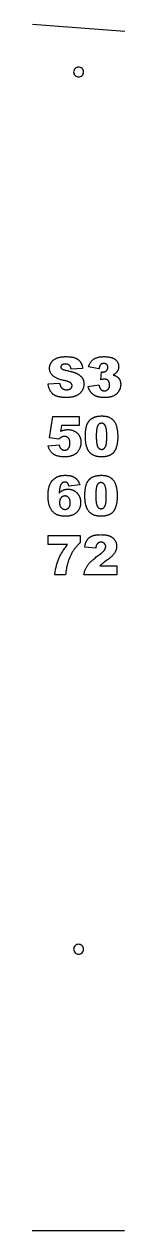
# Model space of a CAD drawing. Extents: x 0 to 3.5, y 1.7 to 93.3.
# Drawn here: x 0 to 3.5, y 1.66 to 47.42 of the extents above; entities that cross this region are included whole.
import ezdxf

# ---------------------------------------------------------------- set-up
doc = ezdxf.new("R2010")
doc.units = 0
for name, color, linetype in [('T3_PROFILE_INSIDE', 18, 'CONTINUOUS'), ('T3_PROFILE_INSIDE_2', 18, 'CONTINUOUS'), ('T5_BEVEL_INSIDE', 18, 'CONTINUOUS'), ('T8_DRILL', 18, 'CONTINUOUS')]:
    doc.layers.add(name, color=color, linetype=linetype)

msp = doc.modelspace()

# ---------------------------------------------------------------- linework, layer by layer
at = {"layer": 'T3_PROFILE_INSIDE'}
msp.add_lwpolyline([(0.005, 47.417), (3.503, 47.154)], dxfattribs=at)
at = {"layer": 'T3_PROFILE_INSIDE_2'}
for points in [[(0.597, 33.781), (1.038, 33.809), (1.042, 33.783), (1.045, 33.77), (1.047, 33.758), (1.05, 33.747), (1.053, 33.736), (1.056, 33.725), (1.06, 33.714), (1.064, 33.704), (1.068, 33.695), (1.072, 33.685), (1.076, 33.677), (1.081, 33.668), (1.086, 33.66), (1.091, 33.652), (1.097, 33.645), (1.106, 33.634), (1.115, 33.624), (1.126, 33.614), (1.136, 33.605), (1.147, 33.597), (1.159, 33.59), (1.171, 33.583), (1.184, 33.577), (1.197, 33.572), (1.21, 33.567), (1.224, 33.563), (1.239, 33.56), (1.253, 33.557), (1.269, 33.556), (1.285, 33.555), (1.301, 33.554), (1.313, 33.554), (1.325, 33.555), (1.337, 33.556), (1.348, 33.557), (1.359, 33.559), (1.369, 33.561), (1.379, 33.563), (1.389, 33.566), (1.398, 33.569), (1.407, 33.572), (1.416, 33.576), (1.424, 33.58), (1.432, 33.585), (1.44, 33.59), (1.447, 33.595), (1.454, 33.601), (1.461, 33.607), (1.467, 33.613), (1.472, 33.619), (1.478, 33.625), (1.483, 33.631), (1.487, 33.638), (1.491, 33.644), (1.494, 33.651), (1.498, 33.658), (1.5, 33.665), (1.503, 33.672), (1.505, 33.679), (1.506, 33.686), (1.507, 33.694), (1.508, 33.701), (1.508, 33.709), (1.508, 33.716), (1.507, 33.723), (1.506, 33.73), (1.505, 33.737), (1.503, 33.744), (1.501, 33.751), (1.498, 33.757), (1.495, 33.764), (1.492, 33.77), (1.488, 33.777), (1.484, 33.783), (1.479, 33.789), (1.474, 33.795), (1.469, 33.801), (1.463, 33.807), (1.457, 33.813), (1.45, 33.819), (1.442, 33.824), (1.433, 33.83), (1.423, 33.836), (1.412, 33.841), (1.399, 33.847), (1.386, 33.852), (1.372, 33.858), (1.356, 33.863), (1.34, 33.869), (1.323, 33.874), (1.304, 33.879), (1.284, 33.884), (1.264, 33.89), (1.219, 33.9), (1.182, 33.909), (1.146, 33.918), (1.111, 33.927), (1.078, 33.937), (1.046, 33.947), (1.015, 33.958), (0.986, 33.969), (0.958, 33.98), (0.932, 33.991), (0.907, 34.003), (0.883, 34.016), (0.86, 34.028), (0.839, 34.041), (0.82, 34.054), (0.801, 34.068), (0.785, 34.082), (0.769, 34.097), (0.754, 34.111), (0.74, 34.127), (0.727, 34.143), (0.715, 34.159), (0.705, 34.176), (0.695, 34.193), (0.686, 34.211), (0.679, 34.23), (0.672, 34.248), (0.666, 34.268), (0.662, 34.288), (0.658, 34.308), (0.656, 34.329), (0.654, 34.35), (0.654, 34.372), (0.654, 34.386), (0.655, 34.4), (0.656, 34.415), (0.658, 34.429), (0.66, 34.443), (0.663, 34.457), (0.666, 34.47), (0.67, 34.484), (0.675, 34.498), (0.68, 34.511), (0.685, 34.525), (0.691, 34.538), (0.698, 34.551), (0.705, 34.564), (0.712, 34.577), (0.721, 34.59), (0.729, 34.603), (0.738, 34.615), (0.748, 34.627), (0.758, 34.639), (0.769, 34.65), (0.78, 34.661), (0.792, 34.672), (0.804, 34.682), (0.817, 34.692), (0.831, 34.701), (0.845, 34.711), (0.859, 34.72), (0.874, 34.728), (0.89, 34.736), (0.906, 34.744), (0.922, 34.752), (0.939, 34.759), (0.957, 34.766), (0.976, 34.772), (0.996, 34.778), (1.016, 34.783), (1.037, 34.788), (1.059, 34.792), (1.082, 34.796), (1.105, 34.799), (1.129, 34.802), (1.154, 34.805), (1.18, 34.807), (1.207, 34.809), (1.234, 34.81), (1.262, 34.81), (1.291, 34.811), (1.326, 34.81), (1.361, 34.809), (1.394, 34.807), (1.426, 34.804), (1.457, 34.8), (1.487, 34.796), (1.516, 34.79), (1.544, 34.784), (1.571, 34.777), (1.597, 34.769), (1.622, 34.76), (1.645, 34.75), (1.657, 34.745), (1.668, 34.74), (1.679, 34.735), (1.69, 34.729), (1.7, 34.723), (1.71, 34.717), (1.72, 34.71), (1.729, 34.704), (1.739, 34.697), (1.748, 34.69), (1.757, 34.683), (1.765, 34.675), (1.774, 34.667), (1.782, 34.659), (1.79, 34.651), (1.797, 34.642), (1.805, 34.634), (1.812, 34.625), (1.819, 34.615), (1.825, 34.606), (1.832, 34.596), (1.838, 34.586), (1.844, 34.576), (1.85, 34.565), (1.855, 34.554), (1.861, 34.543), (1.866, 34.532), (1.87, 34.521), (1.875, 34.509), (1.879, 34.497), (1.883, 34.485), (1.887, 34.472), (1.894, 34.447), (1.9, 34.42), (1.905, 34.392), (1.909, 34.363), (1.472, 34.338), (1.47, 34.35), (1.467, 34.362), (1.464, 34.374), (1.461, 34.385), (1.457, 34.396), (1.454, 34.406), (1.45, 34.416), (1.445, 34.425), (1.44, 34.434), (1.435, 34.443), (1.43, 34.451), (1.424, 34.459), (1.418, 34.466), (1.412, 34.473), (1.406, 34.479), (1.399, 34.485), (1.392, 34.491), (1.384, 34.496), (1.377, 34.501), (1.368, 34.505), (1.36, 34.51), (1.351, 34.513), (1.342, 34.517), (1.333, 34.52), (1.323, 34.522), (1.313, 34.525), (1.302, 34.527), (1.291, 34.528), (1.28, 34.53), (1.269, 34.531), (1.257, 34.531), (1.245, 34.531), (1.225, 34.531), (1.207, 34.529), (1.198, 34.528), (1.19, 34.526), (1.182, 34.525), (1.174, 34.523), (1.167, 34.52), (1.159, 34.518), (1.153, 34.515), (1.146, 34.512), (1.14, 34.509), (1.134, 34.505), (1.128, 34.501), (1.123, 34.497), (1.118, 34.493), (1.114, 34.488), (1.109, 34.484), (1.105, 34.479), (1.102, 34.474), (1.098, 34.469), (1.095, 34.464), (1.092, 34.459), (1.09, 34.454), (1.088, 34.448), (1.086, 34.443), (1.085, 34.437), (1.084, 34.432), (1.083, 34.426), (1.082, 34.42), (1.082, 34.414), (1.083, 34.405), (1.084, 34.396), (1.087, 34.388), (1.091, 34.38), (1.095, 34.372), (1.101, 34.364), (1.108, 34.356), (1.116, 34.349), (1.12, 34.345), (1.126, 34.342), (1.131, 34.338), (1.138, 34.335), (1.145, 34.331), (1.153, 34.327), (1.171, 34.321), (1.192, 34.314), (1.216, 34.307), (1.242, 34.3), (1.272, 34.294), (1.309, 34.286), (1.345, 34.278), (1.379, 34.269), (1.413, 34.261), (1.445, 34.253), (1.475, 34.245), (1.504, 34.236), (1.532, 34.228), (1.559, 34.22), (1.584, 34.211), (1.608, 34.203), (1.63, 34.195), (1.652, 34.186), (1.671, 34.178), (1.69, 34.17), (1.707, 34.161), (1.723, 34.153), (1.739, 34.144), (1.754, 34.135), (1.768, 34.126), (1.782, 34.116), (1.795, 34.107), (1.808, 34.097), (1.82, 34.086), (1.832, 34.076), (1.843, 34.065), (1.854, 34.054), (1.864, 34.043), (1.873, 34.031), (1.882, 34.019), (1.89, 34.007), (1.898, 33.995), (1.905, 33.983), (1.912, 33.97), (1.919, 33.957), (1.924, 33.944), (1.93, 33.931), (1.935, 33.917), (1.939, 33.904), (1.943, 33.89), (1.947, 33.876), (1.95, 33.862), (1.952, 33.848), (1.954, 33.833), (1.956, 33.818), (1.957, 33.803), (1.958, 33.788), (1.958, 33.773), (1.958, 33.755), (1.957, 33.737), (1.955, 33.72), (1.953, 33.702), (1.95, 33.685), (1.947, 33.668), (1.943, 33.651), (1.938, 33.634), (1.933, 33.618), (1.927, 33.602), (1.92, 33.585), (1.913, 33.569), (1.905, 33.554), (1.897, 33.538), (1.888, 33.522), (1.878, 33.507), (1.868, 33.492), (1.857, 33.478), (1.846, 33.463), (1.834, 33.45), (1.822, 33.437), (1.81, 33.424), (1.796, 33.412), (1.783, 33.4), (1.768, 33.389), (1.754, 33.378), (1.739, 33.367), (1.723, 33.358), (1.707, 33.348), (1.69, 33.339), (1.673, 33.33), (1.655, 33.322), (1.637, 33.315), (1.618, 33.308), (1.599, 33.301), (1.579, 33.295), (1.558, 33.289), (1.537, 33.284), (1.516, 33.279), (1.493, 33.275), (1.47, 33.272), (1.447, 33.268), (1.423, 33.266), (1.398, 33.263), (1.373, 33.262), (1.347, 33.26), (1.321, 33.26), (1.294, 33.259), (1.247, 33.26), (1.224, 33.261), (1.202, 33.262), (1.18, 33.263), (1.159, 33.265), (1.138, 33.267), (1.117, 33.269), (1.097, 33.271), (1.078, 33.274), (1.059, 33.277), (1.04, 33.28), (1.022, 33.284), (1.004, 33.288), (0.987, 33.292), (0.97, 33.296), (0.954, 33.301), (0.938, 33.306), (0.923, 33.311), (0.908, 33.317), (0.893, 33.323), (0.879, 33.329), (0.866, 33.336), (0.852, 33.342), (0.84, 33.349), (0.828, 33.357), (0.816, 33.364), (0.805, 33.372), (0.794, 33.38), (0.783, 33.389), (0.773, 33.398), (0.764, 33.407), (0.746, 33.426), (0.729, 33.445), (0.713, 33.465), (0.698, 33.485), (0.684, 33.507), (0.672, 33.529), (0.66, 33.551), (0.649, 33.574), (0.639, 33.598), (0.63, 33.622), (0.622, 33.647), (0.615, 33.673), (0.609, 33.699), (0.604, 33.726), (0.6, 33.753)], [(2.528, 34.351), (2.134, 34.422), (2.141, 34.445), (2.148, 34.468), (2.156, 34.489), (2.164, 34.51), (2.174, 34.531), (2.184, 34.551), (2.194, 34.57), (2.206, 34.588), (2.218, 34.606), (2.231, 34.623), (2.244, 34.639), (2.259, 34.655), (2.274, 34.67), (2.289, 34.684), (2.306, 34.697), (2.323, 34.71), (2.341, 34.723), (2.36, 34.734), (2.379, 34.744), (2.4, 34.754), (2.422, 34.763), (2.444, 34.771), (2.467, 34.779), (2.492, 34.786), (2.517, 34.791), (2.543, 34.797), (2.57, 34.801), (2.598, 34.804), (2.626, 34.807), (2.656, 34.809), (2.687, 34.81), (2.718, 34.811), (2.754, 34.81), (2.789, 34.809), (2.823, 34.807), (2.855, 34.804), (2.886, 34.8), (2.916, 34.795), (2.944, 34.79), (2.971, 34.783), (2.997, 34.776), (3.01, 34.772), (3.022, 34.768), (3.034, 34.763), (3.045, 34.759), (3.056, 34.754), (3.067, 34.749), (3.078, 34.744), (3.088, 34.738), (3.098, 34.733), (3.108, 34.727), (3.117, 34.721), (3.126, 34.714), (3.135, 34.708), (3.143, 34.701), (3.159, 34.687), (3.174, 34.673), (3.187, 34.658), (3.2, 34.643), (3.212, 34.627), (3.223, 34.611), (3.232, 34.595), (3.241, 34.578), (3.249, 34.56), (3.256, 34.542), (3.261, 34.524), (3.266, 34.505), (3.269, 34.486), (3.272, 34.466), (3.273, 34.446), (3.274, 34.426), (3.274, 34.414), (3.273, 34.402), (3.272, 34.39), (3.271, 34.378), (3.269, 34.367), (3.266, 34.356), (3.264, 34.344), (3.261, 34.333), (3.257, 34.322), (3.253, 34.312), (3.249, 34.301), (3.244, 34.29), (3.239, 34.28), (3.233, 34.27), (3.227, 34.26), (3.221, 34.25), (3.214, 34.24), (3.207, 34.231), (3.199, 34.221), (3.191, 34.212), (3.182, 34.203), (3.173, 34.194), (3.164, 34.185), (3.154, 34.176), (3.144, 34.167), (3.133, 34.159), (3.122, 34.151), (3.11, 34.143), (3.098, 34.135), (3.086, 34.127), (3.073, 34.119), (3.06, 34.112), (3.081, 34.106), (3.101, 34.101), (3.12, 34.095), (3.137, 34.089), (3.153, 34.082), (3.168, 34.076), (3.181, 34.069), (3.193, 34.062), (3.202, 34.056), (3.211, 34.05), (3.22, 34.043), (3.228, 34.037), (3.237, 34.03), (3.244, 34.023), (3.252, 34.016), (3.259, 34.008), (3.267, 34.001), (3.273, 33.993), (3.28, 33.985), (3.286, 33.976), (3.293, 33.968), (3.298, 33.959), (3.304, 33.95), (3.309, 33.94), (3.314, 33.931), (3.319, 33.921), (3.323, 33.911), (3.327, 33.901), (3.331, 33.891), (3.334, 33.88), (3.338, 33.869), (3.34, 33.858), (3.343, 33.847), (3.345, 33.835), (3.347, 33.823), (3.348, 33.811), (3.349, 33.799), (3.35, 33.786), (3.351, 33.774), (3.351, 33.761), (3.35, 33.745), (3.35, 33.728), (3.348, 33.712), (3.346, 33.696), (3.344, 33.68), (3.341, 33.664), (3.338, 33.648), (3.334, 33.633), (3.329, 33.617), (3.324, 33.601), (3.318, 33.586), (3.312, 33.57), (3.305, 33.555), (3.298, 33.54), (3.29, 33.525), (3.282, 33.51), (3.273, 33.495), (3.264, 33.48), (3.254, 33.467), (3.244, 33.453), (3.233, 33.44), (3.222, 33.427), (3.211, 33.415), (3.198, 33.403), (3.186, 33.392), (3.173, 33.381), (3.159, 33.37), (3.145, 33.36), (3.131, 33.351), (3.116, 33.342), (3.101, 33.333), (3.085, 33.324), (3.068, 33.317), (3.051, 33.309), (3.033, 33.302), (3.015, 33.296), (2.996, 33.29), (2.977, 33.285), (2.956, 33.28), (2.936, 33.276), (2.914, 33.272), (2.892, 33.269), (2.869, 33.266), (2.846, 33.264), (2.822, 33.262), (2.797, 33.26), (2.772, 33.26), (2.746, 33.259), (2.721, 33.26), (2.696, 33.26), (2.672, 33.261), (2.649, 33.262), (2.627, 33.264), (2.605, 33.266), (2.583, 33.269), (2.563, 33.271), (2.543, 33.275), (2.524, 33.278), (2.505, 33.282), (2.488, 33.287), (2.471, 33.291), (2.454, 33.296), (2.438, 33.302), (2.423, 33.308), (2.409, 33.314), (2.394, 33.32), (2.38, 33.327), (2.367, 33.334), (2.353, 33.342), (2.34, 33.35), (2.328, 33.358), (2.315, 33.367), (2.303, 33.376), (2.292, 33.385), (2.28, 33.395), (2.269, 33.405), (2.259, 33.415), (2.248, 33.426), (2.238, 33.437), (2.229, 33.448), (2.219, 33.46), (2.21, 33.472), (2.201, 33.485), (2.193, 33.498), (2.185, 33.511), (2.177, 33.524), (2.169, 33.538), (2.161, 33.553), (2.154, 33.567), (2.147, 33.583), (2.141, 33.598), (2.134, 33.614), (2.128, 33.63), (2.122, 33.647), (2.117, 33.664), (2.112, 33.681), (2.528, 33.736), (2.531, 33.721), (2.535, 33.706), (2.538, 33.692), (2.542, 33.678), (2.546, 33.665), (2.55, 33.653), (2.555, 33.641), (2.559, 33.63), (2.564, 33.619), (2.569, 33.609), (2.575, 33.6), (2.58, 33.591), (2.586, 33.583), (2.592, 33.575), (2.598, 33.568), (2.604, 33.562), (2.611, 33.556), (2.618, 33.55), (2.625, 33.545), (2.632, 33.541), (2.639, 33.536), (2.647, 33.532), (2.655, 33.529), (2.663, 33.525), (2.671, 33.523), (2.68, 33.52), (2.689, 33.518), (2.698, 33.516), (2.707, 33.515), (2.716, 33.514), (2.726, 33.513), (2.736, 33.513), (2.746, 33.513), (2.756, 33.514), (2.766, 33.515), (2.776, 33.517), (2.785, 33.519), (2.795, 33.522), (2.804, 33.525), (2.813, 33.529), (2.821, 33.533), (2.83, 33.537), (2.838, 33.542), (2.846, 33.548), (2.853, 33.554), (2.861, 33.56), (2.868, 33.567), (2.875, 33.575), (2.882, 33.582), (2.888, 33.591), (2.894, 33.599), (2.9, 33.608), (2.905, 33.617), (2.909, 33.626), (2.914, 33.636), (2.917, 33.646), (2.92, 33.657), (2.923, 33.667), (2.926, 33.678), (2.928, 33.69), (2.929, 33.701), (2.93, 33.713), (2.931, 33.726), (2.931, 33.738), (2.931, 33.751), (2.93, 33.764), (2.929, 33.776), (2.928, 33.788), (2.926, 33.799), (2.924, 33.81), (2.921, 33.821), (2.918, 33.831), (2.914, 33.841), (2.91, 33.85), (2.906, 33.86), (2.901, 33.868), (2.896, 33.877), (2.89, 33.885), (2.884, 33.893), (2.877, 33.9), (2.871, 33.907), (2.863, 33.913), (2.856, 33.919), (2.848, 33.925), (2.84, 33.93), (2.832, 33.935), (2.823, 33.939), (2.814, 33.943), (2.805, 33.946), (2.795, 33.949), (2.785, 33.952), (2.775, 33.954), (2.765, 33.955), (2.754, 33.956), (2.743, 33.957), (2.732, 33.957), (2.719, 33.957), (2.705, 33.956), (2.69, 33.954), (2.673, 33.951), (2.656, 33.948), (2.637, 33.943), (2.617, 33.938), (2.597, 33.933), (2.618, 34.23), (2.634, 34.228), (2.649, 34.227), (2.662, 34.226), (2.672, 34.225), (2.682, 34.226), (2.692, 34.226), (2.702, 34.227), (2.712, 34.229), (2.721, 34.23), (2.73, 34.233), (2.739, 34.235), (2.747, 34.238), (2.756, 34.242), (2.764, 34.246), (2.772, 34.25), (2.78, 34.255), (2.787, 34.26), (2.795, 34.265), (2.802, 34.271), (2.809, 34.278), (2.816, 34.284), (2.822, 34.291), (2.827, 34.298), (2.833, 34.305), (2.838, 34.312), (2.842, 34.319), (2.846, 34.327), (2.85, 34.335), (2.853, 34.342), (2.856, 34.35), (2.858, 34.358), (2.86, 34.367), (2.862, 34.375), (2.863, 34.384), (2.863, 34.392), (2.864, 34.401), (2.863, 34.41), (2.863, 34.418), (2.862, 34.426), (2.861, 34.434), (2.86, 34.442), (2.858, 34.449), (2.856, 34.456), (2.853, 34.463), (2.851, 34.47), (2.848, 34.476), (2.844, 34.483), (2.841, 34.489), (2.837, 34.495), (2.832, 34.5), (2.828, 34.506), (2.823, 34.511), (2.817, 34.516), (2.812, 34.52), (2.806, 34.525), (2.8, 34.529), (2.794, 34.532), (2.788, 34.536), (2.781, 34.539), (2.774, 34.542), (2.767, 34.544), (2.76, 34.546), (2.752, 34.548), (2.744, 34.549), (2.736, 34.55), (2.728, 34.551), (2.719, 34.552), (2.71, 34.552), (2.701, 34.552), (2.692, 34.551), (2.683, 34.55), (2.675, 34.549), (2.667, 34.547), (2.659, 34.546), (2.651, 34.543), (2.643, 34.541), (2.636, 34.538), (2.629, 34.534), (2.622, 34.531), (2.615, 34.527), (2.609, 34.522), (2.602, 34.518), (2.596, 34.513), (2.59, 34.507), (2.585, 34.501), (2.579, 34.495), (2.574, 34.488), (2.569, 34.481), (2.565, 34.473), (2.56, 34.464), (2.556, 34.455), (2.552, 34.446), (2.548, 34.436), (2.544, 34.425), (2.541, 34.414), (2.538, 34.403), (2.535, 34.391), (2.533, 34.378), (2.53, 34.365)], [(0.783, 32.535), (1.773, 32.535), (1.773, 32.203), (1.103, 32.203), (1.067, 31.977), (1.084, 31.985), (1.102, 31.993), (1.119, 32), (1.136, 32.006), (1.153, 32.012), (1.17, 32.017), (1.187, 32.022), (1.205, 32.027), (1.222, 32.03), (1.238, 32.034), (1.255, 32.037), (1.272, 32.039), (1.289, 32.041), (1.306, 32.042), (1.322, 32.043), (1.339, 32.043), (1.367, 32.042), (1.394, 32.041), (1.42, 32.038), (1.446, 32.034), (1.471, 32.03), (1.496, 32.024), (1.508, 32.02), (1.52, 32.017), (1.531, 32.013), (1.543, 32.009), (1.554, 32.004), (1.565, 32), (1.576, 31.995), (1.587, 31.99), (1.598, 31.984), (1.608, 31.979), (1.619, 31.973), (1.629, 31.966), (1.639, 31.96), (1.649, 31.953), (1.658, 31.946), (1.668, 31.939), (1.677, 31.931), (1.686, 31.923), (1.696, 31.915), (1.704, 31.907), (1.721, 31.89), (1.737, 31.872), (1.752, 31.853), (1.759, 31.844), (1.766, 31.834), (1.772, 31.825), (1.778, 31.815), (1.784, 31.805), (1.79, 31.795), (1.795, 31.785), (1.8, 31.774), (1.805, 31.764), (1.809, 31.753), (1.814, 31.742), (1.818, 31.731), (1.821, 31.72), (1.825, 31.709), (1.831, 31.686), (1.836, 31.663), (1.84, 31.639), (1.842, 31.615), (1.844, 31.59), (1.845, 31.564), (1.844, 31.546), (1.843, 31.528), (1.842, 31.51), (1.84, 31.492), (1.837, 31.474), (1.834, 31.457), (1.831, 31.439), (1.826, 31.422), (1.822, 31.404), (1.816, 31.387), (1.81, 31.37), (1.804, 31.352), (1.797, 31.335), (1.789, 31.318), (1.781, 31.302), (1.772, 31.285), (1.763, 31.268), (1.753, 31.252), (1.743, 31.237), (1.733, 31.222), (1.721, 31.207), (1.71, 31.193), (1.698, 31.18), (1.685, 31.167), (1.672, 31.154), (1.659, 31.142), (1.645, 31.13), (1.63, 31.119), (1.615, 31.109), (1.6, 31.099), (1.584, 31.089), (1.568, 31.08), (1.551, 31.072), (1.533, 31.064), (1.515, 31.056), (1.497, 31.049), (1.478, 31.043), (1.458, 31.037), (1.438, 31.032), (1.417, 31.027), (1.395, 31.023), (1.373, 31.019), (1.351, 31.016), (1.327, 31.014), (1.303, 31.012), (1.279, 31.011), (1.254, 31.01), (1.229, 31.009), (1.192, 31.01), (1.157, 31.011), (1.123, 31.013), (1.091, 31.017), (1.06, 31.02), (1.03, 31.025), (1.001, 31.031), (0.974, 31.038), (0.948, 31.045), (0.923, 31.053), (0.899, 31.063), (0.876, 31.073), (0.865, 31.078), (0.854, 31.084), (0.844, 31.089), (0.833, 31.095), (0.823, 31.102), (0.813, 31.108), (0.804, 31.115), (0.794, 31.122), (0.776, 31.136), (0.759, 31.15), (0.743, 31.165), (0.727, 31.181), (0.712, 31.197), (0.699, 31.214), (0.686, 31.23), (0.674, 31.248), (0.663, 31.266), (0.652, 31.285), (0.642, 31.306), (0.632, 31.327), (0.622, 31.35), (0.614, 31.373), (0.605, 31.398), (0.597, 31.424), (1.019, 31.47), (1.021, 31.457), (1.023, 31.445), (1.026, 31.434), (1.029, 31.422), (1.032, 31.411), (1.036, 31.401), (1.04, 31.391), (1.044, 31.381), (1.049, 31.371), (1.054, 31.362), (1.059, 31.354), (1.065, 31.345), (1.071, 31.337), (1.077, 31.33), (1.084, 31.323), (1.09, 31.316), (1.098, 31.31), (1.105, 31.304), (1.112, 31.298), (1.12, 31.293), (1.128, 31.288), (1.136, 31.284), (1.144, 31.28), (1.152, 31.276), (1.161, 31.273), (1.169, 31.271), (1.178, 31.268), (1.187, 31.267), (1.196, 31.265), (1.205, 31.264), (1.215, 31.263), (1.224, 31.263), (1.235, 31.263), (1.246, 31.264), (1.256, 31.266), (1.266, 31.267), (1.276, 31.27), (1.285, 31.273), (1.295, 31.276), (1.304, 31.28), (1.313, 31.284), (1.321, 31.289), (1.33, 31.294), (1.338, 31.3), (1.346, 31.307), (1.354, 31.314), (1.361, 31.321), (1.368, 31.329), (1.375, 31.338), (1.382, 31.347), (1.388, 31.356), (1.393, 31.366), (1.398, 31.377), (1.403, 31.388), (1.407, 31.399), (1.411, 31.411), (1.414, 31.424), (1.417, 31.437), (1.419, 31.451), (1.421, 31.465), (1.423, 31.479), (1.424, 31.494), (1.425, 31.51), (1.425, 31.526), (1.425, 31.543), (1.424, 31.559), (1.423, 31.574), (1.421, 31.589), (1.419, 31.603), (1.417, 31.617), (1.414, 31.63), (1.411, 31.642), (1.407, 31.654), (1.403, 31.666), (1.398, 31.677), (1.393, 31.687), (1.387, 31.697), (1.381, 31.706), (1.375, 31.715), (1.368, 31.723), (1.36, 31.73), (1.353, 31.737), (1.345, 31.744), (1.337, 31.75), (1.328, 31.756), (1.319, 31.761), (1.31, 31.765), (1.301, 31.769), (1.291, 31.773), (1.281, 31.776), (1.271, 31.779), (1.26, 31.781), (1.25, 31.783), (1.238, 31.784), (1.227, 31.785), (1.215, 31.785), (1.2, 31.785), (1.185, 31.783), (1.171, 31.781), (1.156, 31.778), (1.141, 31.773), (1.127, 31.768), (1.113, 31.762), (1.099, 31.755), (1.088, 31.749), (1.077, 31.742), (1.066, 31.734), (1.055, 31.725), (1.043, 31.715), (1.031, 31.704), (1.019, 31.691), (1.007, 31.678), (0.651, 31.729)], [(2.012, 31.791), (2.012, 31.818), (2.013, 31.844), (2.014, 31.869), (2.015, 31.894), (2.016, 31.919), (2.018, 31.943), (2.02, 31.966), (2.022, 31.989), (2.025, 32.011), (2.027, 32.033), (2.031, 32.055), (2.034, 32.076), (2.038, 32.096), (2.042, 32.116), (2.046, 32.136), (2.051, 32.155), (2.056, 32.173), (2.061, 32.191), (2.067, 32.209), (2.072, 32.225), (2.079, 32.242), (2.085, 32.258), (2.092, 32.273), (2.099, 32.288), (2.106, 32.303), (2.114, 32.317), (2.122, 32.33), (2.13, 32.343), (2.139, 32.355), (2.148, 32.367), (2.157, 32.379), (2.166, 32.39), (2.176, 32.4), (2.186, 32.41), (2.197, 32.42), (2.207, 32.43), (2.218, 32.439), (2.23, 32.448), (2.241, 32.456), (2.253, 32.465), (2.266, 32.472), (2.278, 32.48), (2.291, 32.487), (2.304, 32.494), (2.318, 32.5), (2.332, 32.507), (2.346, 32.512), (2.361, 32.518), (2.375, 32.523), (2.391, 32.528), (2.406, 32.532), (2.422, 32.537), (2.438, 32.54), (2.454, 32.544), (2.471, 32.547), (2.488, 32.55), (2.505, 32.552), (2.523, 32.555), (2.541, 32.556), (2.559, 32.558), (2.578, 32.559), (2.597, 32.56), (2.616, 32.56), (2.635, 32.561), (2.672, 32.56), (2.69, 32.559), (2.708, 32.558), (2.725, 32.557), (2.741, 32.555), (2.758, 32.553), (2.773, 32.551), (2.789, 32.549), (2.804, 32.546), (2.818, 32.543), (2.832, 32.54), (2.846, 32.536), (2.859, 32.532), (2.872, 32.528), (2.884, 32.523), (2.908, 32.514), (2.93, 32.503), (2.952, 32.492), (2.972, 32.48), (2.992, 32.468), (3.001, 32.461), (3.01, 32.455), (3.018, 32.448), (3.027, 32.441), (3.035, 32.433), (3.043, 32.426), (3.058, 32.411), (3.072, 32.396), (3.085, 32.38), (3.098, 32.365), (3.109, 32.349), (3.12, 32.333), (3.13, 32.317), (3.139, 32.3), (3.148, 32.283), (3.156, 32.266), (3.164, 32.248), (3.171, 32.229), (3.178, 32.209), (3.185, 32.189), (3.191, 32.168), (3.196, 32.146), (3.201, 32.125), (3.206, 32.104), (3.21, 32.083), (3.215, 32.061), (3.218, 32.04), (3.222, 32.018), (3.225, 31.997), (3.228, 31.975), (3.23, 31.953), (3.232, 31.931), (3.234, 31.909), (3.235, 31.886), (3.237, 31.864), (3.237, 31.842), (3.238, 31.819), (3.238, 31.796), (3.238, 31.746), (3.236, 31.698), (3.233, 31.651), (3.232, 31.628), (3.229, 31.606), (3.227, 31.584), (3.225, 31.563), (3.222, 31.542), (3.219, 31.521), (3.215, 31.501), (3.212, 31.481), (3.208, 31.462), (3.204, 31.443), (3.199, 31.424), (3.194, 31.406), (3.189, 31.389), (3.184, 31.372), (3.179, 31.355), (3.173, 31.338), (3.167, 31.323), (3.16, 31.307), (3.154, 31.292), (3.147, 31.277), (3.14, 31.263), (3.132, 31.25), (3.125, 31.236), (3.117, 31.223), (3.108, 31.211), (3.1, 31.199), (3.091, 31.187), (3.082, 31.176), (3.072, 31.165), (3.062, 31.154), (3.052, 31.144), (3.041, 31.134), (3.03, 31.125), (3.018, 31.116), (3.007, 31.107), (2.994, 31.099), (2.981, 31.091), (2.968, 31.083), (2.955, 31.076), (2.941, 31.069), (2.927, 31.063), (2.912, 31.057), (2.897, 31.051), (2.881, 31.046), (2.866, 31.041), (2.849, 31.036), (2.833, 31.032), (2.816, 31.028), (2.798, 31.024), (2.781, 31.021), (2.762, 31.019), (2.744, 31.016), (2.725, 31.014), (2.705, 31.012), (2.686, 31.011), (2.666, 31.01), (2.645, 31.01), (2.624, 31.009), (2.601, 31.01), (2.578, 31.01), (2.556, 31.012), (2.534, 31.013), (2.513, 31.015), (2.492, 31.018), (2.472, 31.021), (2.453, 31.025), (2.434, 31.029), (2.416, 31.033), (2.398, 31.038), (2.381, 31.043), (2.365, 31.049), (2.349, 31.056), (2.333, 31.063), (2.318, 31.07), (2.304, 31.078), (2.29, 31.086), (2.276, 31.094), (2.263, 31.104), (2.249, 31.113), (2.237, 31.123), (2.224, 31.133), (2.212, 31.144), (2.2, 31.156), (2.189, 31.167), (2.178, 31.179), (2.167, 31.192), (2.156, 31.205), (2.146, 31.219), (2.136, 31.232), (2.127, 31.247), (2.12, 31.257), (2.114, 31.269), (2.107, 31.28), (2.101, 31.292), (2.095, 31.305), (2.09, 31.318), (2.084, 31.331), (2.079, 31.345), (2.074, 31.359), (2.069, 31.374), (2.064, 31.39), (2.059, 31.405), (2.055, 31.422), (2.05, 31.439), (2.043, 31.473), (2.035, 31.51), (2.029, 31.547), (2.024, 31.586), (2.02, 31.625), (2.017, 31.665), (2.014, 31.706), (2.013, 31.748)], [(2.426, 31.79), (2.426, 31.755), (2.426, 31.721), (2.427, 31.689), (2.429, 31.658), (2.431, 31.629), (2.433, 31.601), (2.435, 31.574), (2.438, 31.549), (2.442, 31.525), (2.445, 31.503), (2.45, 31.482), (2.454, 31.463), (2.459, 31.445), (2.464, 31.428), (2.47, 31.413), (2.476, 31.399), (2.483, 31.386), (2.49, 31.374), (2.497, 31.363), (2.505, 31.353), (2.512, 31.343), (2.521, 31.335), (2.529, 31.327), (2.538, 31.32), (2.548, 31.314), (2.557, 31.309), (2.568, 31.304), (2.578, 31.3), (2.589, 31.298), (2.6, 31.296), (2.611, 31.294), (2.623, 31.294), (2.631, 31.294), (2.639, 31.295), (2.646, 31.295), (2.654, 31.297), (2.661, 31.298), (2.668, 31.3), (2.675, 31.302), (2.682, 31.305), (2.689, 31.308), (2.696, 31.311), (2.702, 31.315), (2.709, 31.319), (2.715, 31.323), (2.721, 31.328), (2.727, 31.333), (2.733, 31.338), (2.739, 31.344), (2.744, 31.35), (2.75, 31.357), (2.755, 31.364), (2.76, 31.371), (2.765, 31.379), (2.769, 31.387), (2.774, 31.396), (2.778, 31.405), (2.782, 31.414), (2.786, 31.424), (2.789, 31.434), (2.793, 31.445), (2.796, 31.456), (2.802, 31.479), (2.804, 31.492), (2.807, 31.505), (2.811, 31.534), (2.815, 31.566), (2.818, 31.602), (2.821, 31.641), (2.822, 31.684), (2.823, 31.73), (2.824, 31.779), (2.824, 31.815), (2.823, 31.851), (2.822, 31.884), (2.821, 31.916), (2.819, 31.947), (2.817, 31.975), (2.814, 32.003), (2.811, 32.029), (2.808, 32.053), (2.804, 32.076), (2.8, 32.097), (2.795, 32.117), (2.79, 32.135), (2.785, 32.152), (2.779, 32.167), (2.773, 32.181), (2.767, 32.193), (2.76, 32.205), (2.752, 32.215), (2.745, 32.226), (2.736, 32.235), (2.728, 32.243), (2.719, 32.251), (2.71, 32.258), (2.7, 32.264), (2.69, 32.269), (2.679, 32.273), (2.669, 32.277), (2.657, 32.28), (2.646, 32.282), (2.634, 32.283), (2.621, 32.283), (2.608, 32.283), (2.596, 32.282), (2.584, 32.28), (2.573, 32.277), (2.562, 32.273), (2.552, 32.269), (2.542, 32.263), (2.532, 32.257), (2.523, 32.25), (2.514, 32.242), (2.506, 32.234), (2.498, 32.224), (2.491, 32.214), (2.484, 32.203), (2.478, 32.191), (2.472, 32.178), (2.466, 32.165), (2.461, 32.149), (2.456, 32.133), (2.452, 32.115), (2.447, 32.095), (2.444, 32.075), (2.44, 32.053), (2.437, 32.029), (2.435, 32.004), (2.432, 31.978), (2.43, 31.95), (2.429, 31.921), (2.427, 31.89), (2.426, 31.858), (2.426, 31.825)], [(1.802, 29.947), (1.387, 29.896), (1.383, 29.917), (1.378, 29.937), (1.372, 29.954), (1.369, 29.963), (1.365, 29.97), (1.362, 29.978), (1.358, 29.985), (1.354, 29.992), (1.35, 29.998), (1.346, 30.004), (1.342, 30.009), (1.337, 30.014), (1.332, 30.019), (1.328, 30.023), (1.323, 30.027), (1.317, 30.031), (1.312, 30.035), (1.307, 30.038), (1.301, 30.041), (1.295, 30.044), (1.29, 30.046), (1.284, 30.048), (1.277, 30.05), (1.271, 30.051), (1.265, 30.053), (1.252, 30.054), (1.238, 30.055), (1.225, 30.054), (1.213, 30.053), (1.201, 30.051), (1.19, 30.048), (1.179, 30.045), (1.168, 30.04), (1.158, 30.035), (1.148, 30.029), (1.138, 30.022), (1.129, 30.015), (1.12, 30.006), (1.111, 29.997), (1.103, 29.987), (1.095, 29.976), (1.087, 29.965), (1.08, 29.953), (1.075, 29.943), (1.07, 29.931), (1.066, 29.919), (1.061, 29.905), (1.057, 29.89), (1.053, 29.874), (1.049, 29.856), (1.045, 29.837), (1.041, 29.817), (1.037, 29.795), (1.034, 29.772), (1.031, 29.748), (1.028, 29.722), (1.025, 29.695), (1.02, 29.637), (1.039, 29.656), (1.057, 29.673), (1.076, 29.689), (1.096, 29.703), (1.115, 29.717), (1.134, 29.729), (1.154, 29.74), (1.173, 29.749), (1.183, 29.754), (1.193, 29.758), (1.204, 29.762), (1.214, 29.765), (1.225, 29.769), (1.236, 29.772), (1.247, 29.774), (1.258, 29.777), (1.27, 29.779), (1.281, 29.781), (1.293, 29.782), (1.305, 29.783), (1.33, 29.785), (1.355, 29.786), (1.38, 29.785), (1.405, 29.783), (1.428, 29.781), (1.452, 29.777), (1.475, 29.772), (1.486, 29.769), (1.497, 29.766), (1.508, 29.762), (1.519, 29.758), (1.53, 29.754), (1.541, 29.75), (1.551, 29.745), (1.561, 29.74), (1.572, 29.735), (1.582, 29.73), (1.592, 29.724), (1.602, 29.718), (1.612, 29.712), (1.621, 29.705), (1.64, 29.691), (1.659, 29.676), (1.677, 29.66), (1.695, 29.642), (1.703, 29.633), (1.711, 29.624), (1.719, 29.615), (1.727, 29.605), (1.735, 29.596), (1.742, 29.586), (1.749, 29.576), (1.755, 29.566), (1.762, 29.556), (1.768, 29.545), (1.774, 29.535), (1.779, 29.524), (1.784, 29.513), (1.789, 29.502), (1.794, 29.491), (1.799, 29.48), (1.803, 29.469), (1.807, 29.457), (1.81, 29.445), (1.814, 29.433), (1.82, 29.409), (1.825, 29.384), (1.828, 29.359), (1.831, 29.333), (1.833, 29.306), (1.833, 29.279), (1.833, 29.261), (1.832, 29.243), (1.831, 29.225), (1.829, 29.207), (1.826, 29.189), (1.823, 29.172), (1.82, 29.154), (1.816, 29.137), (1.811, 29.12), (1.806, 29.104), (1.8, 29.087), (1.794, 29.071), (1.787, 29.055), (1.78, 29.039), (1.772, 29.024), (1.763, 29.008), (1.754, 28.993), (1.745, 28.978), (1.735, 28.964), (1.725, 28.95), (1.714, 28.937), (1.703, 28.924), (1.691, 28.912), (1.68, 28.9), (1.667, 28.889), (1.654, 28.878), (1.641, 28.868), (1.628, 28.858), (1.613, 28.848), (1.599, 28.839), (1.584, 28.83), (1.569, 28.822), (1.553, 28.815), (1.537, 28.808), (1.52, 28.801), (1.503, 28.795), (1.485, 28.789), (1.467, 28.784), (1.448, 28.779), (1.429, 28.775), (1.409, 28.772), (1.389, 28.768), (1.368, 28.766), (1.347, 28.763), (1.325, 28.762), (1.303, 28.76), (1.28, 28.76), (1.257, 28.759), (1.229, 28.76), (1.202, 28.761), (1.176, 28.762), (1.15, 28.764), (1.125, 28.767), (1.101, 28.77), (1.077, 28.774), (1.054, 28.779), (1.032, 28.784), (1.011, 28.789), (0.99, 28.796), (0.97, 28.803), (0.95, 28.81), (0.931, 28.818), (0.913, 28.827), (0.896, 28.836), (0.879, 28.846), (0.863, 28.857), (0.847, 28.868), (0.831, 28.88), (0.816, 28.893), (0.802, 28.907), (0.787, 28.921), (0.774, 28.936), (0.76, 28.952), (0.747, 28.968), (0.735, 28.985), (0.723, 29.003), (0.711, 29.021), (0.7, 29.041), (0.689, 29.061), (0.679, 29.081), (0.669, 29.103), (0.66, 29.125), (0.651, 29.148), (0.643, 29.172), (0.636, 29.197), (0.629, 29.223), (0.623, 29.249), (0.618, 29.277), (0.613, 29.305), (0.609, 29.334), (0.605, 29.364), (0.602, 29.395), (0.6, 29.427), (0.599, 29.459), (0.598, 29.493), (0.597, 29.527), (0.597, 29.552), (0.598, 29.577), (0.599, 29.601), (0.6, 29.625), (0.601, 29.648), (0.603, 29.672), (0.605, 29.694), (0.608, 29.716), (0.611, 29.738), (0.614, 29.76), (0.617, 29.78), (0.621, 29.801), (0.625, 29.821), (0.63, 29.841), (0.635, 29.86), (0.64, 29.879), (0.645, 29.897), (0.651, 29.915), (0.657, 29.933), (0.664, 29.95), (0.671, 29.966), (0.678, 29.983), (0.686, 29.998), (0.693, 30.014), (0.702, 30.029), (0.71, 30.043), (0.719, 30.058), (0.728, 30.071), (0.738, 30.085), (0.747, 30.097), (0.758, 30.11), (0.768, 30.122), (0.779, 30.133), (0.79, 30.145), (0.801, 30.156), (0.813, 30.166), (0.825, 30.176), (0.837, 30.186), (0.849, 30.195), (0.862, 30.204), (0.875, 30.213), (0.888, 30.221), (0.901, 30.229), (0.915, 30.237), (0.929, 30.244), (0.943, 30.251), (0.957, 30.257), (0.972, 30.263), (0.987, 30.269), (1.002, 30.274), (1.018, 30.279), (1.033, 30.284), (1.049, 30.288), (1.065, 30.292), (1.082, 30.296), (1.099, 30.299), (1.116, 30.302), (1.133, 30.304), (1.15, 30.306), (1.168, 30.308), (1.186, 30.309), (1.205, 30.31), (1.223, 30.31), (1.242, 30.311), (1.264, 30.31), (1.285, 30.31), (1.306, 30.309), (1.327, 30.308), (1.346, 30.307), (1.366, 30.305), (1.384, 30.303), (1.402, 30.3), (1.42, 30.298), (1.436, 30.294), (1.453, 30.291), (1.468, 30.287), (1.483, 30.283), (1.498, 30.279), (1.512, 30.274), (1.525, 30.269), (1.538, 30.264), (1.55, 30.258), (1.562, 30.252), (1.575, 30.246), (1.586, 30.24), (1.598, 30.233), (1.609, 30.226), (1.62, 30.218), (1.63, 30.21), (1.641, 30.202), (1.651, 30.194), (1.661, 30.185), (1.67, 30.177), (1.679, 30.167), (1.688, 30.158), (1.697, 30.148), (1.706, 30.138), (1.714, 30.127), (1.722, 30.117), (1.729, 30.105), (1.737, 30.094), (1.744, 30.082), (1.751, 30.07), (1.758, 30.058), (1.764, 30.045), (1.77, 30.032), (1.776, 30.019), (1.782, 30.005), (1.787, 29.991), (1.792, 29.977), (1.797, 29.962)], [(1.993, 29.541), (1.993, 29.568), (1.993, 29.594), (1.994, 29.619), (1.995, 29.644), (1.997, 29.669), (1.998, 29.693), (2, 29.716), (2.003, 29.739), (2.005, 29.761), (2.008, 29.783), (2.011, 29.805), (2.015, 29.826), (2.018, 29.846), (2.022, 29.866), (2.027, 29.886), (2.031, 29.905), (2.036, 29.923), (2.042, 29.941), (2.047, 29.959), (2.053, 29.975), (2.059, 29.992), (2.066, 30.008), (2.072, 30.023), (2.08, 30.038), (2.087, 30.053), (2.095, 30.067), (2.103, 30.08), (2.111, 30.093), (2.119, 30.105), (2.128, 30.117), (2.137, 30.129), (2.147, 30.14), (2.157, 30.15), (2.167, 30.16), (2.177, 30.17), (2.188, 30.18), (2.199, 30.189), (2.21, 30.198), (2.222, 30.206), (2.234, 30.215), (2.246, 30.222), (2.259, 30.23), (2.272, 30.237), (2.285, 30.244), (2.299, 30.25), (2.312, 30.257), (2.327, 30.262), (2.341, 30.268), (2.356, 30.273), (2.371, 30.278), (2.387, 30.282), (2.402, 30.287), (2.418, 30.29), (2.435, 30.294), (2.451, 30.297), (2.469, 30.3), (2.486, 30.302), (2.504, 30.305), (2.521, 30.306), (2.54, 30.308), (2.558, 30.309), (2.577, 30.31), (2.596, 30.31), (2.616, 30.311), (2.653, 30.31), (2.671, 30.309), (2.688, 30.308), (2.705, 30.307), (2.722, 30.305), (2.738, 30.303), (2.754, 30.301), (2.769, 30.299), (2.784, 30.296), (2.799, 30.293), (2.813, 30.29), (2.826, 30.286), (2.84, 30.282), (2.852, 30.278), (2.865, 30.273), (2.888, 30.264), (2.911, 30.253), (2.933, 30.242), (2.953, 30.23), (2.972, 30.218), (2.981, 30.211), (2.99, 30.205), (2.999, 30.198), (3.007, 30.191), (3.015, 30.183), (3.023, 30.176), (3.038, 30.161), (3.052, 30.146), (3.066, 30.13), (3.078, 30.115), (3.09, 30.099), (3.101, 30.083), (3.111, 30.067), (3.12, 30.05), (3.129, 30.033), (3.137, 30.016), (3.144, 29.998), (3.152, 29.979), (3.159, 29.959), (3.165, 29.939), (3.171, 29.918), (3.177, 29.896), (3.182, 29.875), (3.187, 29.854), (3.191, 29.833), (3.195, 29.811), (3.199, 29.79), (3.202, 29.768), (3.205, 29.747), (3.208, 29.725), (3.211, 29.703), (3.213, 29.681), (3.215, 29.659), (3.216, 29.636), (3.217, 29.614), (3.218, 29.592), (3.219, 29.569), (3.219, 29.546), (3.218, 29.496), (3.217, 29.448), (3.214, 29.401), (3.212, 29.378), (3.21, 29.356), (3.208, 29.334), (3.205, 29.313), (3.202, 29.292), (3.199, 29.271), (3.196, 29.251), (3.192, 29.231), (3.188, 29.212), (3.184, 29.193), (3.18, 29.174), (3.175, 29.156), (3.17, 29.139), (3.165, 29.122), (3.159, 29.105), (3.153, 29.088), (3.147, 29.073), (3.141, 29.057), (3.134, 29.042), (3.127, 29.027), (3.12, 29.013), (3.113, 29), (3.105, 28.986), (3.097, 28.973), (3.089, 28.961), (3.081, 28.949), (3.072, 28.937), (3.062, 28.926), (3.053, 28.915), (3.043, 28.904), (3.033, 28.894), (3.022, 28.884), (3.011, 28.875), (2.999, 28.866), (2.987, 28.857), (2.975, 28.849), (2.962, 28.841), (2.949, 28.833), (2.935, 28.826), (2.921, 28.819), (2.907, 28.813), (2.893, 28.807), (2.877, 28.801), (2.862, 28.796), (2.846, 28.791), (2.83, 28.786), (2.813, 28.782), (2.796, 28.778), (2.779, 28.774), (2.761, 28.771), (2.743, 28.769), (2.724, 28.766), (2.705, 28.764), (2.686, 28.762), (2.666, 28.761), (2.646, 28.76), (2.626, 28.76), (2.605, 28.759), (2.581, 28.76), (2.559, 28.76), (2.536, 28.762), (2.515, 28.763), (2.494, 28.765), (2.473, 28.768), (2.453, 28.771), (2.434, 28.775), (2.415, 28.779), (2.397, 28.783), (2.379, 28.788), (2.362, 28.793), (2.345, 28.799), (2.329, 28.806), (2.314, 28.813), (2.299, 28.82), (2.284, 28.828), (2.27, 28.836), (2.257, 28.844), (2.243, 28.854), (2.23, 28.863), (2.217, 28.873), (2.205, 28.883), (2.193, 28.894), (2.181, 28.906), (2.169, 28.917), (2.158, 28.929), (2.147, 28.942), (2.137, 28.955), (2.127, 28.969), (2.117, 28.982), (2.107, 28.997), (2.101, 29.007), (2.094, 29.019), (2.088, 29.03), (2.082, 29.042), (2.076, 29.055), (2.07, 29.068), (2.065, 29.081), (2.059, 29.095), (2.054, 29.109), (2.049, 29.124), (2.044, 29.14), (2.04, 29.155), (2.035, 29.172), (2.031, 29.189), (2.023, 29.223), (2.016, 29.26), (2.01, 29.297), (2.005, 29.336), (2, 29.375), (1.997, 29.415), (1.995, 29.456), (1.993, 29.498)], [(2.406, 29.54), (2.406, 29.505), (2.407, 29.471), (2.408, 29.439), (2.409, 29.408), (2.411, 29.379), (2.413, 29.351), (2.416, 29.324), (2.419, 29.299), (2.422, 29.275), (2.426, 29.253), (2.43, 29.232), (2.435, 29.213), (2.44, 29.195), (2.445, 29.178), (2.451, 29.163), (2.457, 29.149), (2.463, 29.136), (2.47, 29.124), (2.478, 29.113), (2.485, 29.103), (2.493, 29.093), (2.501, 29.085), (2.51, 29.077), (2.519, 29.07), (2.528, 29.064), (2.538, 29.059), (2.548, 29.054), (2.558, 29.05), (2.569, 29.048), (2.58, 29.046), (2.592, 29.044), (2.604, 29.044), (2.612, 29.044), (2.619, 29.045), (2.627, 29.045), (2.634, 29.047), (2.642, 29.048), (2.649, 29.05), (2.656, 29.052), (2.663, 29.055), (2.67, 29.058), (2.676, 29.061), (2.683, 29.065), (2.689, 29.069), (2.696, 29.073), (2.702, 29.078), (2.708, 29.083), (2.714, 29.088), (2.719, 29.094), (2.725, 29.1), (2.73, 29.107), (2.735, 29.114), (2.74, 29.121), (2.745, 29.129), (2.75, 29.137), (2.754, 29.146), (2.758, 29.155), (2.762, 29.164), (2.766, 29.174), (2.77, 29.184), (2.773, 29.195), (2.776, 29.206), (2.782, 29.229), (2.785, 29.242), (2.787, 29.255), (2.792, 29.284), (2.796, 29.316), (2.799, 29.352), (2.801, 29.391), (2.803, 29.434), (2.804, 29.48), (2.804, 29.529), (2.804, 29.565), (2.803, 29.601), (2.803, 29.634), (2.801, 29.666), (2.799, 29.697), (2.797, 29.725), (2.795, 29.753), (2.792, 29.779), (2.788, 29.803), (2.784, 29.826), (2.78, 29.847), (2.776, 29.867), (2.771, 29.885), (2.766, 29.902), (2.76, 29.917), (2.754, 29.931), (2.747, 29.943), (2.74, 29.955), (2.733, 29.965), (2.725, 29.976), (2.717, 29.985), (2.709, 29.993), (2.7, 30.001), (2.69, 30.008), (2.681, 30.014), (2.671, 30.019), (2.66, 30.023), (2.649, 30.027), (2.638, 30.03), (2.626, 30.032), (2.614, 30.033), (2.602, 30.033), (2.589, 30.033), (2.577, 30.032), (2.565, 30.03), (2.554, 30.027), (2.543, 30.023), (2.532, 30.019), (2.522, 30.013), (2.513, 30.007), (2.504, 30), (2.495, 29.992), (2.487, 29.984), (2.479, 29.974), (2.472, 29.964), (2.465, 29.953), (2.458, 29.941), (2.452, 29.928), (2.447, 29.915), (2.442, 29.899), (2.437, 29.883), (2.432, 29.865), (2.428, 29.845), (2.424, 29.825), (2.421, 29.803), (2.418, 29.779), (2.415, 29.754), (2.413, 29.728), (2.411, 29.7), (2.409, 29.671), (2.408, 29.64), (2.407, 29.608), (2.406, 29.575)], [(1.034, 29.279), (1.034, 29.264), (1.035, 29.25), (1.036, 29.235), (1.038, 29.222), (1.04, 29.208), (1.043, 29.195), (1.046, 29.183), (1.05, 29.171), (1.054, 29.159), (1.058, 29.148), (1.063, 29.137), (1.069, 29.126), (1.075, 29.116), (1.081, 29.107), (1.088, 29.097), (1.096, 29.088), (1.103, 29.08), (1.111, 29.072), (1.12, 29.065), (1.128, 29.058), (1.137, 29.052), (1.145, 29.046), (1.155, 29.041), (1.164, 29.037), (1.173, 29.033), (1.183, 29.029), (1.193, 29.026), (1.203, 29.024), (1.214, 29.022), (1.224, 29.02), (1.235, 29.02), (1.246, 29.019), (1.256, 29.02), (1.266, 29.02), (1.276, 29.022), (1.285, 29.023), (1.295, 29.025), (1.304, 29.028), (1.312, 29.031), (1.321, 29.035), (1.33, 29.039), (1.338, 29.044), (1.346, 29.049), (1.354, 29.054), (1.361, 29.061), (1.369, 29.067), (1.376, 29.074), (1.383, 29.082), (1.39, 29.09), (1.396, 29.098), (1.402, 29.107), (1.407, 29.117), (1.412, 29.127), (1.417, 29.137), (1.421, 29.148), (1.425, 29.16), (1.428, 29.171), (1.431, 29.184), (1.433, 29.197), (1.435, 29.21), (1.436, 29.224), (1.437, 29.238), (1.438, 29.253), (1.438, 29.268), (1.438, 29.284), (1.437, 29.299), (1.436, 29.313), (1.435, 29.328), (1.433, 29.341), (1.43, 29.355), (1.427, 29.367), (1.424, 29.38), (1.42, 29.392), (1.416, 29.403), (1.411, 29.414), (1.406, 29.424), (1.4, 29.434), (1.394, 29.444), (1.388, 29.453), (1.381, 29.461), (1.374, 29.469), (1.366, 29.477), (1.359, 29.484), (1.351, 29.49), (1.343, 29.496), (1.334, 29.502), (1.326, 29.507), (1.317, 29.511), (1.308, 29.515), (1.299, 29.519), (1.289, 29.521), (1.28, 29.524), (1.27, 29.526), (1.26, 29.527), (1.249, 29.528), (1.239, 29.528), (1.228, 29.528), (1.217, 29.527), (1.207, 29.526), (1.197, 29.524), (1.187, 29.522), (1.178, 29.519), (1.168, 29.516), (1.159, 29.512), (1.15, 29.507), (1.141, 29.503), (1.133, 29.497), (1.124, 29.492), (1.116, 29.485), (1.108, 29.479), (1.1, 29.471), (1.093, 29.463), (1.086, 29.455), (1.079, 29.446), (1.073, 29.437), (1.067, 29.428), (1.062, 29.418), (1.057, 29.407), (1.053, 29.396), (1.049, 29.385), (1.045, 29.373), (1.042, 29.361), (1.04, 29.349), (1.038, 29.336), (1.036, 29.322), (1.035, 29.308), (1.034, 29.294)], [(0.597, 28.035), (1.814, 28.035), (1.814, 27.754), (1.794, 27.736), (1.775, 27.717), (1.756, 27.699), (1.738, 27.681), (1.72, 27.662), (1.702, 27.643), (1.685, 27.624), (1.668, 27.605), (1.652, 27.585), (1.636, 27.565), (1.62, 27.546), (1.605, 27.526), (1.591, 27.505), (1.576, 27.485), (1.562, 27.464), (1.549, 27.444), (1.533, 27.418), (1.517, 27.392), (1.502, 27.366), (1.488, 27.339), (1.474, 27.313), (1.46, 27.285), (1.446, 27.258), (1.433, 27.23), (1.421, 27.201), (1.409, 27.172), (1.397, 27.143), (1.386, 27.114), (1.375, 27.084), (1.365, 27.054), (1.355, 27.023), (1.345, 26.992), (1.338, 26.968), (1.331, 26.943), (1.324, 26.917), (1.318, 26.891), (1.312, 26.865), (1.306, 26.837), (1.301, 26.81), (1.296, 26.781), (1.291, 26.753), (1.286, 26.723), (1.282, 26.693), (1.278, 26.663), (1.274, 26.632), (1.271, 26.6), (1.268, 26.568), (1.265, 26.535), (0.85, 26.535), (0.856, 26.581), (0.863, 26.625), (0.87, 26.669), (0.878, 26.711), (0.886, 26.753), (0.895, 26.794), (0.904, 26.834), (0.913, 26.873), (0.923, 26.911), (0.933, 26.948), (0.944, 26.984), (0.955, 27.019), (0.967, 27.054), (0.979, 27.087), (0.992, 27.119), (1.004, 27.151), (1.018, 27.182), (1.033, 27.214), (1.048, 27.245), (1.065, 27.278), (1.082, 27.31), (1.101, 27.342), (1.12, 27.375), (1.141, 27.408), (1.162, 27.442), (1.184, 27.475), (1.207, 27.509), (1.232, 27.544), (1.257, 27.578), (1.283, 27.613), (1.31, 27.648), (1.338, 27.683), (0.597, 27.683)], [(3.207, 26.535), (1.957, 26.535), (1.96, 26.558), (1.964, 26.581), (1.968, 26.604), (1.973, 26.626), (1.979, 26.649), (1.985, 26.671), (1.993, 26.693), (2, 26.715), (2.009, 26.736), (2.018, 26.758), (2.028, 26.779), (2.039, 26.8), (2.05, 26.821), (2.062, 26.842), (2.074, 26.863), (2.088, 26.883), (2.102, 26.904), (2.118, 26.925), (2.135, 26.947), (2.154, 26.969), (2.174, 26.991), (2.196, 27.014), (2.219, 27.038), (2.244, 27.061), (2.271, 27.086), (2.298, 27.11), (2.328, 27.136), (2.358, 27.161), (2.391, 27.187), (2.424, 27.214), (2.46, 27.241), (2.496, 27.269), (2.54, 27.302), (2.58, 27.333), (2.615, 27.362), (2.646, 27.388), (2.661, 27.401), (2.674, 27.413), (2.686, 27.425), (2.697, 27.436), (2.707, 27.447), (2.716, 27.457), (2.724, 27.466), (2.731, 27.475), (2.743, 27.493), (2.748, 27.502), (2.753, 27.51), (2.758, 27.519), (2.762, 27.527), (2.766, 27.536), (2.769, 27.544), (2.772, 27.553), (2.775, 27.561), (2.777, 27.569), (2.779, 27.577), (2.78, 27.585), (2.781, 27.593), (2.782, 27.601), (2.782, 27.609), (2.782, 27.618), (2.781, 27.626), (2.78, 27.634), (2.779, 27.642), (2.777, 27.65), (2.775, 27.658), (2.772, 27.666), (2.769, 27.673), (2.766, 27.68), (2.762, 27.687), (2.758, 27.694), (2.753, 27.701), (2.748, 27.708), (2.743, 27.714), (2.737, 27.72), (2.731, 27.727), (2.725, 27.732), (2.718, 27.738), (2.711, 27.743), (2.704, 27.748), (2.697, 27.752), (2.689, 27.756), (2.682, 27.76), (2.674, 27.763), (2.666, 27.766), (2.658, 27.768), (2.649, 27.77), (2.64, 27.772), (2.632, 27.773), (2.623, 27.774), (2.613, 27.775), (2.604, 27.775), (2.594, 27.775), (2.584, 27.774), (2.575, 27.773), (2.566, 27.772), (2.557, 27.77), (2.548, 27.768), (2.539, 27.766), (2.531, 27.763), (2.523, 27.759), (2.515, 27.756), (2.508, 27.751), (2.5, 27.747), (2.493, 27.742), (2.486, 27.737), (2.48, 27.731), (2.473, 27.725), (2.467, 27.718), (2.461, 27.711), (2.455, 27.704), (2.45, 27.695), (2.445, 27.686), (2.44, 27.677), (2.435, 27.666), (2.431, 27.656), (2.427, 27.644), (2.423, 27.632), (2.419, 27.62), (2.416, 27.607), (2.413, 27.593), (2.41, 27.579), (2.408, 27.564), (2.405, 27.548), (1.988, 27.582), (1.991, 27.603), (1.995, 27.625), (1.998, 27.645), (2.003, 27.665), (2.007, 27.684), (2.012, 27.703), (2.017, 27.721), (2.023, 27.738), (2.028, 27.755), (2.034, 27.772), (2.041, 27.787), (2.048, 27.802), (2.055, 27.817), (2.062, 27.831), (2.07, 27.844), (2.078, 27.857), (2.086, 27.869), (2.095, 27.88), (2.104, 27.892), (2.114, 27.903), (2.124, 27.914), (2.134, 27.924), (2.145, 27.934), (2.157, 27.944), (2.168, 27.953), (2.181, 27.962), (2.193, 27.971), (2.206, 27.979), (2.22, 27.987), (2.234, 27.994), (2.248, 28.001), (2.263, 28.008), (2.278, 28.014), (2.294, 28.02), (2.31, 28.026), (2.328, 28.031), (2.346, 28.036), (2.365, 28.04), (2.384, 28.044), (2.405, 28.047), (2.426, 28.051), (2.447, 28.053), (2.47, 28.055), (2.493, 28.057), (2.517, 28.059), (2.541, 28.06), (2.566, 28.06), (2.592, 28.061), (2.62, 28.06), (2.646, 28.06), (2.672, 28.059), (2.696, 28.057), (2.72, 28.056), (2.744, 28.054), (2.766, 28.051), (2.788, 28.048), (2.809, 28.045), (2.829, 28.041), (2.849, 28.037), (2.867, 28.032), (2.885, 28.028), (2.903, 28.022), (2.919, 28.017), (2.935, 28.01), (2.95, 28.004), (2.964, 27.997), (2.979, 27.99), (2.993, 27.982), (3.006, 27.974), (3.019, 27.965), (3.032, 27.956), (3.044, 27.947), (3.056, 27.937), (3.067, 27.927), (3.078, 27.916), (3.089, 27.905), (3.099, 27.894), (3.109, 27.882), (3.118, 27.869), (3.127, 27.857), (3.136, 27.843), (3.144, 27.83), (3.151, 27.817), (3.158, 27.803), (3.164, 27.789), (3.17, 27.775), (3.175, 27.761), (3.18, 27.746), (3.184, 27.732), (3.187, 27.717), (3.19, 27.702), (3.193, 27.687), (3.195, 27.671), (3.196, 27.656), (3.197, 27.64), (3.197, 27.624), (3.197, 27.607), (3.196, 27.59), (3.194, 27.573), (3.192, 27.556), (3.189, 27.539), (3.186, 27.523), (3.182, 27.506), (3.177, 27.49), (3.172, 27.473), (3.166, 27.457), (3.159, 27.441), (3.152, 27.425), (3.144, 27.409), (3.136, 27.393), (3.127, 27.377), (3.117, 27.362), (3.106, 27.346), (3.095, 27.33), (3.082, 27.314), (3.068, 27.298), (3.054, 27.281), (3.038, 27.265), (3.021, 27.248), (3.004, 27.231), (2.985, 27.214), (2.965, 27.196), (2.944, 27.179), (2.922, 27.161), (2.9, 27.143), (2.876, 27.125), (2.851, 27.106), (2.825, 27.088), (2.767, 27.047), (2.72, 27.014), (2.683, 26.986), (2.668, 26.975), (2.656, 26.966), (2.634, 26.947), (2.61, 26.926), (2.584, 26.902), (2.557, 26.875), (3.207, 26.875)]]:
    msp.add_lwpolyline(points, close=True, dxfattribs=at)
at = {"layer": 'T5_BEVEL_INSIDE'}
msp.add_lwpolyline([(3.5, 1.664), (0, 1.664)], dxfattribs=at)
at = {"layer": 'T8_DRILL'}
for points in [[(1.754, 45.791, 0.414214), (1.567, 45.604, 0.414214), (1.754, 45.416, 0.414214), (1.942, 45.604, 0.414214)], [(1.754, 12.53, 0.414214), (1.567, 12.342, 0.414214), (1.754, 12.155, 0.414214), (1.942, 12.342, 0.414214)]]:
    msp.add_lwpolyline(points, format="xyb", close=True, dxfattribs=at)

doc.saveas('drawing.dxf')
